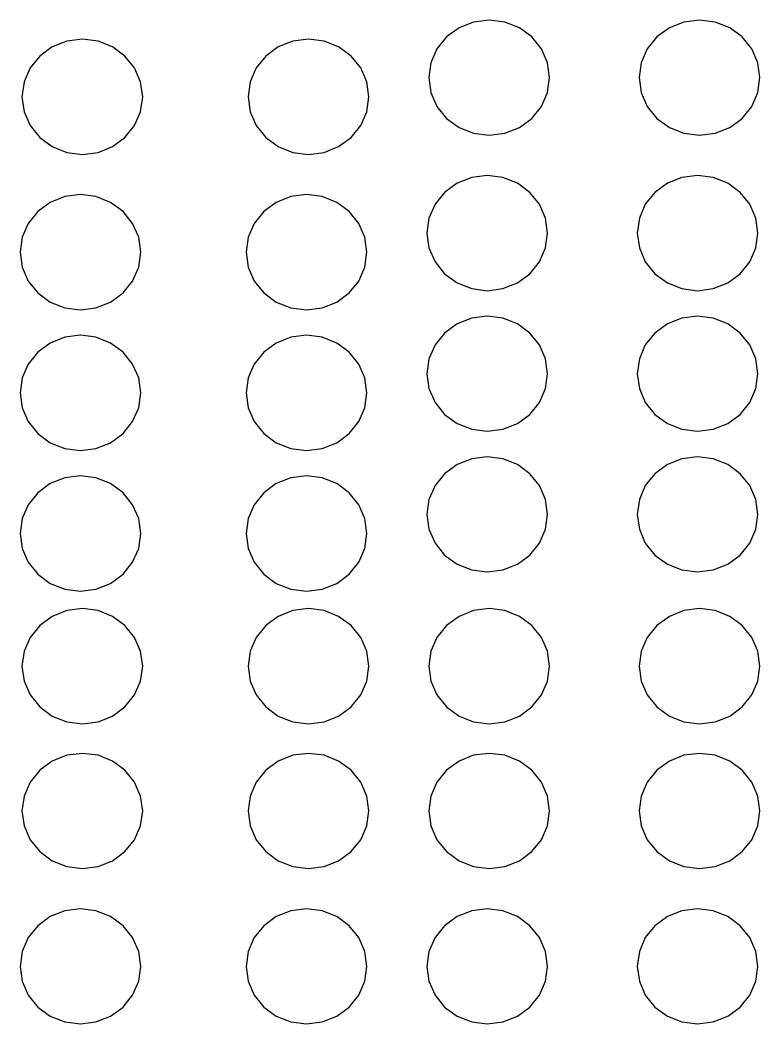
# Model space of a CAD drawing. Header units: inches. Extents: x 710 to 5347, y 114 to 2471.
# Drawn here: x 1069.9 to 1161.8, y 480.4 to 605.1 of the extents above; entities that cross this region are included whole.
import ezdxf

# ---------------------------------------------------------------- set-up
doc = ezdxf.new("R2010")
doc.units = ezdxf.units.IN
doc.header["$MEASUREMENT"] = 0
doc.layers.add('Edges', color=7, linetype='Continuous')

# ---------------------------------------------------------------- blocks, each defined once
blk = doc.blocks.new('fire alarm fr')
at = {"layer": 'Edges'}
for p, q in [((-1991.11, 791.13), (-1992.92, 790.42)), ((-1989.17, 791.38), (-1991.11, 791.13)), ((-1987.23, 791.13), (-1989.17, 791.38)), ((-1985.42, 790.42), (-1987.23, 791.13)), ((-1964.99, 791.13), (-1966.8, 790.42)), ((-1963.05, 791.38), (-1964.99, 791.13)), ((-1961.11, 791.13), (-1963.05, 791.38)), ((-1959.31, 790.42), (-1961.11, 791.13)), ((-1994.47, 789.28), (-1995.66, 787.8)), ((-1992.92, 790.42), (-1994.47, 789.28)), ((-1983.87, 789.28), (-1985.42, 790.42)), ((-1982.68, 787.8), (-1983.87, 789.28)), ((-1968.35, 789.28), (-1969.54, 787.8)), ((-1966.8, 790.42), (-1968.35, 789.28)), ((-1957.76, 789.28), (-1959.31, 790.42)), ((-1956.56, 787.8), (-1957.76, 789.28)), ((-2043.44, 788.05), (-2044.99, 786.91)), ((-2041.63, 788.76), (-2043.44, 788.05)), ((-2039.69, 789), (-2041.63, 788.76)), ((-2037.75, 788.76), (-2039.69, 789)), ((-2035.95, 788.05), (-2037.75, 788.76)), ((-2034.4, 786.91), (-2035.95, 788.05)), ((-2015.37, 788.05), (-2016.92, 786.91)), ((-2013.56, 788.76), (-2015.37, 788.05)), ((-2011.62, 789), (-2013.56, 788.76)), ((-2009.68, 788.76), (-2011.62, 789)), ((-2007.87, 788.05), (-2009.68, 788.76)), ((-2006.32, 786.91), (-2007.87, 788.05)), ((-2044.99, 786.91), (-2046.18, 785.43)), ((-2033.2, 785.43), (-2034.4, 786.91)), ((-2016.92, 786.91), (-2018.11, 785.43)), ((-2005.13, 785.43), (-2006.32, 786.91)), ((-1995.66, 787.8), (-1996.41, 786.08)), ((-1981.93, 786.08), (-1982.68, 787.8)), ((-1969.54, 787.8), (-1970.29, 786.08)), ((-1955.82, 786.08), (-1956.56, 787.8)), ((-1996.41, 786.08), (-1996.67, 784.23)), ((-1981.68, 784.23), (-1981.93, 786.08)), ((-1970.29, 786.08), (-1970.55, 784.23)), ((-1955.56, 784.23), (-1955.82, 786.08)), ((-2046.18, 785.43), (-2046.93, 783.7)), ((-2032.46, 783.7), (-2033.2, 785.43)), ((-2018.11, 785.43), (-2018.86, 783.7)), ((-2004.38, 783.7), (-2005.13, 785.43)), ((-2046.93, 783.7), (-2047.19, 781.85)), ((-2032.2, 781.85), (-2032.46, 783.7)), ((-2018.86, 783.7), (-2019.11, 781.85)), ((-2004.13, 781.85), (-2004.38, 783.7)), ((-1996.67, 784.23), (-1996.41, 782.38)), ((-1981.93, 782.38), (-1981.68, 784.23)), ((-1970.55, 784.23), (-1970.29, 782.38)), ((-1955.82, 782.38), (-1955.56, 784.23)), ((-2047.19, 781.85), (-2046.93, 780)), ((-2032.46, 780), (-2032.2, 781.85)), ((-2019.11, 781.85), (-2018.86, 780)), ((-2004.38, 780), (-2004.13, 781.85)), ((-1996.41, 782.38), (-1995.66, 780.65)), ((-1982.68, 780.65), (-1981.93, 782.38)), ((-1970.29, 782.38), (-1969.54, 780.65)), ((-1956.56, 780.65), (-1955.82, 782.38)), ((-1995.66, 780.65), (-1994.47, 779.17)), ((-1983.87, 779.17), (-1982.68, 780.65)), ((-1969.54, 780.65), (-1968.35, 779.17)), ((-1957.76, 779.17), (-1956.56, 780.65)), ((-2046.93, 780), (-2046.18, 778.28)), ((-2033.2, 778.28), (-2032.46, 780)), ((-2018.86, 780), (-2018.11, 778.28)), ((-2005.13, 778.28), (-2004.38, 780)), ((-2046.18, 778.28), (-2044.99, 776.8)), ((-2034.4, 776.8), (-2033.2, 778.28)), ((-2018.11, 778.28), (-2016.92, 776.8)), ((-2006.32, 776.8), (-2005.13, 778.28)), ((-1994.47, 779.17), (-1992.92, 778.04)), ((-1992.92, 778.04), (-1991.11, 777.32)), ((-1987.23, 777.32), (-1985.42, 778.04)), ((-1985.42, 778.04), (-1983.87, 779.17)), ((-1968.35, 779.17), (-1966.8, 778.04)), ((-1966.8, 778.04), (-1964.99, 777.32)), ((-1961.11, 777.32), (-1959.31, 778.04)), ((-1959.31, 778.04), (-1957.76, 779.17)), ((-2044.99, 776.8), (-2043.44, 775.66)), ((-2035.95, 775.66), (-2034.4, 776.8)), ((-2016.92, 776.8), (-2015.37, 775.66)), ((-2007.87, 775.66), (-2006.32, 776.8)), ((-1991.11, 777.32), (-1989.17, 777.08)), ((-1989.17, 777.08), (-1987.23, 777.32)), ((-1964.99, 777.32), (-1963.05, 777.08)), ((-1963.05, 777.08), (-1961.11, 777.32)), ((-2043.44, 775.66), (-2041.63, 774.95)), ((-2037.75, 774.95), (-2035.95, 775.66)), ((-2015.37, 775.66), (-2013.56, 774.95)), ((-2009.68, 774.95), (-2007.87, 775.66)), ((-2041.63, 774.95), (-2039.69, 774.7)), ((-2039.69, 774.7), (-2037.75, 774.95)), ((-2013.56, 774.95), (-2011.62, 774.7)), ((-2011.62, 774.7), (-2009.68, 774.95)), ((-1991.35, 771.83), (-1993.16, 771.12)), ((-1989.41, 772.07), (-1991.35, 771.83)), ((-1987.47, 771.83), (-1989.41, 772.07)), ((-1985.67, 771.12), (-1987.47, 771.83)), ((-1965.24, 771.83), (-1967.04, 771.12)), ((-1963.3, 772.07), (-1965.24, 771.83)), ((-1961.36, 771.83), (-1963.3, 772.07)), ((-1959.55, 771.12), (-1961.36, 771.83)), ((-1993.16, 771.12), (-1994.71, 769.98)), ((-1984.11, 769.98), (-1985.67, 771.12)), ((-1967.04, 771.12), (-1968.59, 769.98)), ((-1958, 769.98), (-1959.55, 771.12)), ((-2041.88, 769.46), (-2043.68, 768.74)), ((-2039.94, 769.7), (-2041.88, 769.46)), ((-2038, 769.46), (-2039.94, 769.7)), ((-2036.19, 768.74), (-2038, 769.46)), ((-2013.8, 769.46), (-2015.61, 768.74)), ((-2011.86, 769.7), (-2013.8, 769.46)), ((-2009.92, 769.46), (-2011.86, 769.7)), ((-2008.11, 768.74), (-2009.92, 769.46)), ((-1994.71, 769.98), (-1995.9, 768.5)), ((-1982.92, 768.5), (-1984.11, 769.98)), ((-1968.59, 769.98), (-1969.79, 768.5)), ((-1956.81, 768.5), (-1958, 769.98)), ((-2043.68, 768.74), (-2045.23, 767.6)), ((-2034.64, 767.6), (-2036.19, 768.74)), ((-2015.61, 768.74), (-2017.16, 767.6)), ((-2006.56, 767.6), (-2008.11, 768.74)), ((-1995.9, 768.5), (-1996.65, 766.77)), ((-1982.17, 766.77), (-1982.92, 768.5)), ((-1969.79, 768.5), (-1970.53, 766.77)), ((-1956.06, 766.77), (-1956.81, 768.5)), ((-2045.23, 767.6), (-2046.43, 766.12)), ((-2033.45, 766.12), (-2034.64, 767.6)), ((-2017.16, 767.6), (-2018.35, 766.12)), ((-2005.37, 766.12), (-2006.56, 767.6)), ((-2046.43, 766.12), (-2047.17, 764.4)), ((-2032.7, 764.4), (-2033.45, 766.12)), ((-2018.35, 766.12), (-2019.1, 764.4)), ((-2004.62, 764.4), (-2005.37, 766.12)), ((-1996.65, 766.77), (-1996.91, 764.92)), ((-1981.92, 764.92), (-1982.17, 766.77)), ((-1970.53, 766.77), (-1970.79, 764.92)), ((-1955.8, 764.92), (-1956.06, 766.77)), ((-2047.17, 764.4), (-2047.43, 762.55)), ((-2032.44, 762.55), (-2032.7, 764.4)), ((-2019.1, 764.4), (-2019.36, 762.55)), ((-2004.37, 762.55), (-2004.62, 764.4)), ((-1996.91, 764.92), (-1996.65, 763.07)), ((-1982.17, 763.07), (-1981.92, 764.92)), ((-1970.79, 764.92), (-1970.53, 763.07)), ((-1956.06, 763.07), (-1955.8, 764.92)), ((-1996.65, 763.07), (-1995.9, 761.35)), ((-1982.92, 761.35), (-1982.17, 763.07)), ((-1970.53, 763.07), (-1969.79, 761.35)), ((-1956.81, 761.35), (-1956.06, 763.07)), ((-2047.43, 762.55), (-2047.17, 760.7)), ((-2032.7, 760.7), (-2032.44, 762.55)), ((-2019.36, 762.55), (-2019.1, 760.7)), ((-2004.62, 760.7), (-2004.37, 762.55)), ((-2047.17, 760.7), (-2046.43, 758.97)), ((-2033.45, 758.97), (-2032.7, 760.7)), ((-2019.1, 760.7), (-2018.35, 758.97)), ((-2005.37, 758.97), (-2004.62, 760.7)), ((-1995.9, 761.35), (-1994.71, 759.87)), ((-1984.11, 759.87), (-1982.92, 761.35)), ((-1969.79, 761.35), (-1968.59, 759.87)), ((-1958, 759.87), (-1956.81, 761.35)), ((-1994.71, 759.87), (-1993.16, 758.73)), ((-1985.67, 758.73), (-1984.11, 759.87)), ((-1968.59, 759.87), (-1967.04, 758.73)), ((-1959.55, 758.73), (-1958, 759.87)), ((-2046.43, 758.97), (-2045.23, 757.49)), ((-2034.64, 757.49), (-2033.45, 758.97)), ((-2018.35, 758.97), (-2017.16, 757.49)), ((-2006.56, 757.49), (-2005.37, 758.97)), ((-1993.16, 758.73), (-1991.35, 758.02)), ((-1987.47, 758.02), (-1985.67, 758.73)), ((-1967.04, 758.73), (-1965.24, 758.02)), ((-1961.36, 758.02), (-1959.55, 758.73)), ((-2045.23, 757.49), (-2043.68, 756.36)), ((-2036.19, 756.36), (-2034.64, 757.49)), ((-2017.16, 757.49), (-2015.61, 756.36)), ((-2008.11, 756.36), (-2006.56, 757.49)), ((-1991.35, 758.02), (-1989.41, 757.77)), ((-1989.41, 757.77), (-1987.47, 758.02)), ((-1965.24, 758.02), (-1963.3, 757.77)), ((-1963.3, 757.77), (-1961.36, 758.02)), ((-2043.68, 756.36), (-2041.88, 755.64)), ((-2041.88, 755.64), (-2039.94, 755.4)), ((-2039.94, 755.4), (-2038, 755.64)), ((-2038, 755.64), (-2036.19, 756.36)), ((-2015.61, 756.36), (-2013.8, 755.64)), ((-2013.8, 755.64), (-2011.86, 755.4)), ((-2011.86, 755.4), (-2009.92, 755.64)), ((-2009.92, 755.64), (-2008.11, 756.36)), ((-1991.35, 754.36), (-1993.16, 753.65)), ((-1989.41, 754.6), (-1991.35, 754.36)), ((-1987.47, 754.36), (-1989.41, 754.6)), ((-1985.67, 753.65), (-1987.47, 754.36)), ((-1965.24, 754.36), (-1967.04, 753.65)), ((-1963.3, 754.6), (-1965.24, 754.36)), ((-1961.36, 754.36), (-1963.3, 754.6)), ((-1959.55, 753.65), (-1961.36, 754.36)), ((-1993.16, 753.65), (-1994.71, 752.51)), ((-1984.11, 752.51), (-1985.67, 753.65)), ((-1967.04, 753.65), (-1968.59, 752.51)), ((-1958, 752.51), (-1959.55, 753.65)), ((-2041.88, 751.99), (-2043.68, 751.27)), ((-2039.94, 752.23), (-2041.88, 751.99)), ((-2038, 751.99), (-2039.94, 752.23)), ((-2036.19, 751.27), (-2038, 751.99)), ((-2013.8, 751.99), (-2015.61, 751.27)), ((-2011.86, 752.23), (-2013.8, 751.99)), ((-2009.92, 751.99), (-2011.86, 752.23)), ((-2008.11, 751.27), (-2009.92, 751.99)), ((-1994.71, 752.51), (-1995.9, 751.03)), ((-1982.92, 751.03), (-1984.11, 752.51)), ((-1968.59, 752.51), (-1969.79, 751.03)), ((-1956.81, 751.03), (-1958, 752.51)), ((-2043.68, 751.27), (-2045.23, 750.14)), ((-2034.64, 750.14), (-2036.19, 751.27)), ((-2015.61, 751.27), (-2017.16, 750.14)), ((-2006.56, 750.14), (-2008.11, 751.27)), ((-1995.9, 751.03), (-1996.65, 749.31)), ((-1982.17, 749.31), (-1982.92, 751.03)), ((-1969.79, 751.03), (-1970.53, 749.31)), ((-1956.06, 749.31), (-1956.81, 751.03)), ((-2045.23, 750.14), (-2046.43, 748.66)), ((-2033.45, 748.66), (-2034.64, 750.14)), ((-2017.16, 750.14), (-2018.35, 748.66)), ((-2005.37, 748.66), (-2006.56, 750.14)), ((-2046.43, 748.66), (-2047.17, 746.93)), ((-2032.7, 746.93), (-2033.45, 748.66)), ((-2018.35, 748.66), (-2019.1, 746.93)), ((-2004.62, 746.93), (-2005.37, 748.66)), ((-1996.65, 749.31), (-1996.91, 747.45)), ((-1981.92, 747.45), (-1982.17, 749.31)), ((-1970.53, 749.31), (-1970.79, 747.45)), ((-1955.8, 747.45), (-1956.06, 749.31)), ((-2047.17, 746.93), (-2047.43, 745.08)), ((-2032.44, 745.08), (-2032.7, 746.93)), ((-2019.1, 746.93), (-2019.36, 745.08)), ((-2004.37, 745.08), (-2004.62, 746.93)), ((-1996.91, 747.45), (-1996.65, 745.6)), ((-1982.17, 745.6), (-1981.92, 747.45)), ((-1970.79, 747.45), (-1970.53, 745.6)), ((-1956.06, 745.6), (-1955.8, 747.45)), ((-1996.65, 745.6), (-1995.9, 743.88)), ((-1982.92, 743.88), (-1982.17, 745.6)), ((-1970.53, 745.6), (-1969.79, 743.88)), ((-1956.81, 743.88), (-1956.06, 745.6)), ((-2047.43, 745.08), (-2047.17, 743.23)), ((-2032.7, 743.23), (-2032.44, 745.08)), ((-2019.36, 745.08), (-2019.1, 743.23)), ((-2004.62, 743.23), (-2004.37, 745.08)), ((-2047.17, 743.23), (-2046.43, 741.51)), ((-2033.45, 741.51), (-2032.7, 743.23)), ((-2019.1, 743.23), (-2018.35, 741.51)), ((-2005.37, 741.51), (-2004.62, 743.23)), ((-1995.9, 743.88), (-1994.71, 742.4)), ((-1984.11, 742.4), (-1982.92, 743.88)), ((-1969.79, 743.88), (-1968.59, 742.4)), ((-1958, 742.4), (-1956.81, 743.88)), ((-1994.71, 742.4), (-1993.16, 741.26)), ((-1985.67, 741.26), (-1984.11, 742.4)), ((-1968.59, 742.4), (-1967.04, 741.26)), ((-1959.55, 741.26), (-1958, 742.4)), ((-2046.43, 741.51), (-2045.23, 740.02)), ((-2034.64, 740.02), (-2033.45, 741.51)), ((-2018.35, 741.51), (-2017.16, 740.02)), ((-2006.56, 740.02), (-2005.37, 741.51)), ((-1993.16, 741.26), (-1991.35, 740.55)), ((-1987.47, 740.55), (-1985.67, 741.26)), ((-1967.04, 741.26), (-1965.24, 740.55)), ((-1961.36, 740.55), (-1959.55, 741.26)), ((-2045.23, 740.02), (-2043.68, 738.89)), ((-2036.19, 738.89), (-2034.64, 740.02)), ((-2017.16, 740.02), (-2015.61, 738.89)), ((-2008.11, 738.89), (-2006.56, 740.02)), ((-1991.35, 740.55), (-1989.41, 740.31)), ((-1989.41, 740.31), (-1987.47, 740.55)), ((-1965.24, 740.55), (-1963.3, 740.31)), ((-1963.3, 740.31), (-1961.36, 740.55)), ((-2043.68, 738.89), (-2041.88, 738.17)), ((-2041.88, 738.17), (-2039.94, 737.93)), ((-2039.94, 737.93), (-2038, 738.17)), ((-2038, 738.17), (-2036.19, 738.89)), ((-2015.61, 738.89), (-2013.8, 738.17)), ((-2013.8, 738.17), (-2011.86, 737.93)), ((-2011.86, 737.93), (-2009.92, 738.17)), ((-2009.92, 738.17), (-2008.11, 738.89)), ((-1991.35, 736.89), (-1993.16, 736.18)), ((-1989.41, 737.14), (-1991.35, 736.89)), ((-1987.47, 736.89), (-1989.41, 737.14)), ((-1985.67, 736.18), (-1987.47, 736.89)), ((-1965.24, 736.89), (-1967.04, 736.18)), ((-1963.3, 737.14), (-1965.24, 736.89)), ((-1961.36, 736.89), (-1963.3, 737.14)), ((-1959.55, 736.18), (-1961.36, 736.89)), ((-1993.16, 736.18), (-1994.71, 735.04)), ((-1984.11, 735.04), (-1985.67, 736.18)), ((-1967.04, 736.18), (-1968.59, 735.04)), ((-1958, 735.04), (-1959.55, 736.18)), ((-2041.88, 734.52), (-2043.68, 733.8)), ((-2039.94, 734.76), (-2041.88, 734.52)), ((-2038, 734.52), (-2039.94, 734.76)), ((-2036.19, 733.8), (-2038, 734.52)), ((-2013.8, 734.52), (-2015.61, 733.8)), ((-2011.86, 734.76), (-2013.8, 734.52)), ((-2009.92, 734.52), (-2011.86, 734.76)), ((-2008.11, 733.8), (-2009.92, 734.52)), ((-1994.71, 735.04), (-1995.9, 733.56)), ((-1982.92, 733.56), (-1984.11, 735.04)), ((-1968.59, 735.04), (-1969.79, 733.56)), ((-1956.81, 733.56), (-1958, 735.04)), ((-2043.68, 733.8), (-2045.23, 732.67)), ((-2034.64, 732.67), (-2036.19, 733.8)), ((-2015.61, 733.8), (-2017.16, 732.67)), ((-2006.56, 732.67), (-2008.11, 733.8)), ((-1995.9, 733.56), (-1996.65, 731.84)), ((-1982.17, 731.84), (-1982.92, 733.56)), ((-1969.79, 733.56), (-1970.53, 731.84)), ((-1956.06, 731.84), (-1956.81, 733.56)), ((-2045.23, 732.67), (-2046.43, 731.19)), ((-2033.45, 731.19), (-2034.64, 732.67)), ((-2017.16, 732.67), (-2018.35, 731.19)), ((-2005.37, 731.19), (-2006.56, 732.67)), ((-2046.43, 731.19), (-2047.17, 729.46)), ((-2032.7, 729.46), (-2033.45, 731.19)), ((-2018.35, 731.19), (-2019.1, 729.46)), ((-2004.62, 729.46), (-2005.37, 731.19)), ((-1996.65, 731.84), (-1996.91, 729.99)), ((-1981.92, 729.99), (-1982.17, 731.84)), ((-1970.53, 731.84), (-1970.79, 729.99)), ((-1955.8, 729.99), (-1956.06, 731.84)), ((-2047.17, 729.46), (-2047.43, 727.61)), ((-2032.44, 727.61), (-2032.7, 729.46)), ((-2019.1, 729.46), (-2019.36, 727.61)), ((-2004.37, 727.61), (-2004.62, 729.46)), ((-1996.91, 729.99), (-1996.65, 728.14)), ((-1982.17, 728.14), (-1981.92, 729.99)), ((-1970.79, 729.99), (-1970.53, 728.14)), ((-1956.06, 728.14), (-1955.8, 729.99)), ((-1996.65, 728.14), (-1995.9, 726.41)), ((-1982.92, 726.41), (-1982.17, 728.14)), ((-1970.53, 728.14), (-1969.79, 726.41)), ((-1956.81, 726.41), (-1956.06, 728.14)), ((-2047.43, 727.61), (-2047.17, 725.76)), ((-2032.7, 725.76), (-2032.44, 727.61)), ((-2019.36, 727.61), (-2019.1, 725.76)), ((-2004.62, 725.76), (-2004.37, 727.61)), ((-2047.17, 725.76), (-2046.43, 724.04)), ((-2033.45, 724.04), (-2032.7, 725.76)), ((-2019.1, 725.76), (-2018.35, 724.04)), ((-2005.37, 724.04), (-2004.62, 725.76)), ((-1995.9, 726.41), (-1994.71, 724.93)), ((-1984.11, 724.93), (-1982.92, 726.41)), ((-1969.79, 726.41), (-1968.59, 724.93)), ((-1958, 724.93), (-1956.81, 726.41)), ((-1994.71, 724.93), (-1993.16, 723.79)), ((-1985.67, 723.79), (-1984.11, 724.93)), ((-1968.59, 724.93), (-1967.04, 723.79)), ((-1959.55, 723.79), (-1958, 724.93)), ((-2046.43, 724.04), (-2045.23, 722.56)), ((-2034.64, 722.56), (-2033.45, 724.04)), ((-2018.35, 724.04), (-2017.16, 722.56)), ((-2006.56, 722.56), (-2005.37, 724.04)), ((-1993.16, 723.79), (-1991.35, 723.08)), ((-1987.47, 723.08), (-1985.67, 723.79)), ((-1967.04, 723.79), (-1965.24, 723.08)), ((-1961.36, 723.08), (-1959.55, 723.79)), ((-2045.23, 722.56), (-2043.68, 721.42)), ((-2036.19, 721.42), (-2034.64, 722.56)), ((-2017.16, 722.56), (-2015.61, 721.42)), ((-2008.11, 721.42), (-2006.56, 722.56)), ((-1991.35, 723.08), (-1989.41, 722.84)), ((-1989.41, 722.84), (-1987.47, 723.08)), ((-1965.24, 723.08), (-1963.3, 722.84)), ((-1963.3, 722.84), (-1961.36, 723.08)), ((-2043.68, 721.42), (-2041.88, 720.71)), ((-2041.88, 720.71), (-2039.94, 720.46)), ((-2039.94, 720.46), (-2038, 720.71)), ((-2038, 720.71), (-2036.19, 721.42)), ((-2015.61, 721.42), (-2013.8, 720.71)), ((-2013.8, 720.71), (-2011.86, 720.46)), ((-2011.86, 720.46), (-2009.92, 720.71)), ((-2009.92, 720.71), (-2008.11, 721.42)), ((-2039.69, 718.28), (-2041.63, 718.04)), ((-2037.75, 718.04), (-2039.69, 718.28)), ((-2011.62, 718.28), (-2013.56, 718.04)), ((-2009.68, 718.04), (-2011.62, 718.28)), ((-1989.17, 718.28), (-1991.11, 718.04)), ((-1987.23, 718.04), (-1989.17, 718.28)), ((-1963.05, 718.28), (-1964.99, 718.04)), ((-1961.11, 718.04), (-1963.05, 718.28)), ((-2043.44, 717.32), (-2044.99, 716.19)), ((-2041.63, 718.04), (-2043.44, 717.32)), ((-2035.95, 717.32), (-2037.75, 718.04)), ((-2034.4, 716.19), (-2035.95, 717.32)), ((-2015.37, 717.32), (-2016.92, 716.19)), ((-2013.56, 718.04), (-2015.37, 717.32)), ((-2007.87, 717.32), (-2009.68, 718.04)), ((-2006.32, 716.19), (-2007.87, 717.32)), ((-1992.92, 717.32), (-1994.47, 716.19)), ((-1991.11, 718.04), (-1992.92, 717.32)), ((-1985.42, 717.32), (-1987.23, 718.04)), ((-1983.87, 716.19), (-1985.42, 717.32)), ((-1966.8, 717.32), (-1968.35, 716.19)), ((-1964.99, 718.04), (-1966.8, 717.32)), ((-1959.31, 717.32), (-1961.11, 718.04)), ((-1957.76, 716.19), (-1959.31, 717.32)), ((-2044.99, 716.19), (-2046.18, 714.71)), ((-2033.2, 714.71), (-2034.4, 716.19)), ((-2016.92, 716.19), (-2018.11, 714.71)), ((-2005.13, 714.71), (-2006.32, 716.19)), ((-1994.47, 716.19), (-1995.66, 714.71)), ((-1982.68, 714.71), (-1983.87, 716.19)), ((-1968.35, 716.19), (-1969.54, 714.71)), ((-1956.56, 714.71), (-1957.76, 716.19)), ((-2046.18, 714.71), (-2046.93, 712.98)), ((-2032.46, 712.98), (-2033.2, 714.71)), ((-2018.11, 714.71), (-2018.86, 712.98)), ((-2004.38, 712.98), (-2005.13, 714.71)), ((-1995.66, 714.71), (-1996.41, 712.98)), ((-1981.93, 712.98), (-1982.68, 714.71)), ((-1969.54, 714.71), (-1970.29, 712.98)), ((-1955.82, 712.98), (-1956.56, 714.71)), ((-2046.93, 712.98), (-2047.19, 711.13)), ((-2032.2, 711.13), (-2032.46, 712.98)), ((-2018.86, 712.98), (-2019.11, 711.13)), ((-2004.13, 711.13), (-2004.38, 712.98)), ((-1996.41, 712.98), (-1996.67, 711.13)), ((-1981.68, 711.13), (-1981.93, 712.98)), ((-1970.29, 712.98), (-1970.55, 711.13)), ((-1955.56, 711.13), (-1955.82, 712.98)), ((-2047.19, 711.13), (-2046.93, 709.28)), ((-2032.46, 709.28), (-2032.2, 711.13)), ((-2019.11, 711.13), (-2018.86, 709.28)), ((-2004.38, 709.28), (-2004.13, 711.13)), ((-1996.67, 711.13), (-1996.41, 709.28)), ((-1981.93, 709.28), (-1981.68, 711.13)), ((-1970.55, 711.13), (-1970.29, 709.28)), ((-1955.82, 709.28), (-1955.56, 711.13)), ((-2046.93, 709.28), (-2046.18, 707.56)), ((-2033.2, 707.56), (-2032.46, 709.28)), ((-2018.86, 709.28), (-2018.11, 707.56)), ((-2005.13, 707.56), (-2004.38, 709.28)), ((-1996.41, 709.28), (-1995.66, 707.56)), ((-1982.68, 707.56), (-1981.93, 709.28)), ((-1970.29, 709.28), (-1969.54, 707.56)), ((-1956.56, 707.56), (-1955.82, 709.28)), ((-2046.18, 707.56), (-2044.99, 706.08)), ((-2034.4, 706.08), (-2033.2, 707.56)), ((-2018.11, 707.56), (-2016.92, 706.08)), ((-2006.32, 706.08), (-2005.13, 707.56)), ((-1995.66, 707.56), (-1994.47, 706.08)), ((-1983.87, 706.08), (-1982.68, 707.56)), ((-1969.54, 707.56), (-1968.35, 706.08)), ((-1957.76, 706.08), (-1956.56, 707.56)), ((-2044.99, 706.08), (-2043.44, 704.94)), ((-2035.95, 704.94), (-2034.4, 706.08)), ((-2016.92, 706.08), (-2015.37, 704.94)), ((-2007.87, 704.94), (-2006.32, 706.08)), ((-1994.47, 706.08), (-1992.92, 704.94)), ((-1985.42, 704.94), (-1983.87, 706.08)), ((-1968.35, 706.08), (-1966.8, 704.94)), ((-1959.31, 704.94), (-1957.76, 706.08)), ((-2043.44, 704.94), (-2041.63, 704.23)), ((-2037.75, 704.23), (-2035.95, 704.94)), ((-2015.37, 704.94), (-2013.56, 704.23)), ((-2009.68, 704.23), (-2007.87, 704.94)), ((-1992.92, 704.94), (-1991.11, 704.23)), ((-1987.23, 704.23), (-1985.42, 704.94)), ((-1966.8, 704.94), (-1964.99, 704.23)), ((-1961.11, 704.23), (-1959.31, 704.94)), ((-2041.63, 704.23), (-2039.69, 703.98)), ((-2039.69, 703.98), (-2037.75, 704.23)), ((-2013.56, 704.23), (-2011.62, 703.98)), ((-2011.62, 703.98), (-2009.68, 704.23)), ((-1991.11, 704.23), (-1989.17, 703.98)), ((-1989.17, 703.98), (-1987.23, 704.23)), ((-1964.99, 704.23), (-1963.05, 703.98)), ((-1963.05, 703.98), (-1961.11, 704.23)), ((-2041.63, 700.06), (-2043.44, 699.35)), ((-2039.69, 700.3), (-2041.63, 700.06)), ((-2037.75, 700.06), (-2039.69, 700.3)), ((-2035.95, 699.35), (-2037.75, 700.06)), ((-2013.56, 700.06), (-2015.37, 699.35)), ((-2011.62, 700.3), (-2013.56, 700.06)), ((-2009.68, 700.06), (-2011.62, 700.3)), ((-2007.87, 699.35), (-2009.68, 700.06)), ((-1991.11, 700.06), (-1992.92, 699.35)), ((-1989.17, 700.3), (-1991.11, 700.06)), ((-1987.23, 700.06), (-1989.17, 700.3)), ((-1985.42, 699.35), (-1987.23, 700.06)), ((-1964.99, 700.06), (-1966.8, 699.35)), ((-1963.05, 700.3), (-1964.99, 700.06)), ((-1961.11, 700.06), (-1963.05, 700.3)), ((-1959.31, 699.35), (-1961.11, 700.06)), ((-2044.99, 698.21), (-2046.18, 696.73)), ((-2043.44, 699.35), (-2044.99, 698.21)), ((-2034.4, 698.21), (-2035.95, 699.35)), ((-2033.2, 696.73), (-2034.4, 698.21)), ((-2016.92, 698.21), (-2018.11, 696.73)), ((-2015.37, 699.35), (-2016.92, 698.21)), ((-2006.32, 698.21), (-2007.87, 699.35)), ((-2005.13, 696.73), (-2006.32, 698.21)), ((-1994.47, 698.21), (-1995.66, 696.73)), ((-1992.92, 699.35), (-1994.47, 698.21)), ((-1983.87, 698.21), (-1985.42, 699.35)), ((-1982.68, 696.73), (-1983.87, 698.21)), ((-1968.35, 698.21), (-1969.54, 696.73)), ((-1966.8, 699.35), (-1968.35, 698.21)), ((-1957.76, 698.21), (-1959.31, 699.35)), ((-1956.56, 696.73), (-1957.76, 698.21)), ((-2046.18, 696.73), (-2046.93, 695)), ((-2032.46, 695), (-2033.2, 696.73)), ((-2018.11, 696.73), (-2018.86, 695)), ((-2004.38, 695), (-2005.13, 696.73)), ((-1995.66, 696.73), (-1996.41, 695)), ((-1981.93, 695), (-1982.68, 696.73)), ((-1969.54, 696.73), (-1970.29, 695)), ((-1955.82, 695), (-1956.56, 696.73)), ((-2046.93, 695), (-2047.19, 693.15)), ((-2032.2, 693.15), (-2032.46, 695)), ((-2018.86, 695), (-2019.11, 693.15)), ((-2004.13, 693.15), (-2004.38, 695)), ((-1996.41, 695), (-1996.67, 693.15)), ((-1981.68, 693.15), (-1981.93, 695)), ((-1970.29, 695), (-1970.55, 693.15)), ((-1955.56, 693.15), (-1955.82, 695)), ((-2047.19, 693.15), (-2046.93, 691.3)), ((-2032.46, 691.3), (-2032.2, 693.15)), ((-2019.11, 693.15), (-2018.86, 691.3)), ((-2004.38, 691.3), (-2004.13, 693.15)), ((-1996.67, 693.15), (-1996.41, 691.3)), ((-1981.93, 691.3), (-1981.68, 693.15)), ((-1970.55, 693.15), (-1970.29, 691.3)), ((-1955.82, 691.3), (-1955.56, 693.15)), ((-2046.93, 691.3), (-2046.18, 689.58)), ((-2033.2, 689.58), (-2032.46, 691.3)), ((-2018.86, 691.3), (-2018.11, 689.58)), ((-2005.13, 689.58), (-2004.38, 691.3)), ((-1996.41, 691.3), (-1995.66, 689.58)), ((-1982.68, 689.58), (-1981.93, 691.3)), ((-1970.29, 691.3), (-1969.54, 689.58)), ((-1956.56, 689.58), (-1955.82, 691.3)), ((-2046.18, 689.58), (-2044.99, 688.1)), ((-2034.4, 688.1), (-2033.2, 689.58)), ((-2018.11, 689.58), (-2016.92, 688.1)), ((-2006.32, 688.1), (-2005.13, 689.58)), ((-1995.66, 689.58), (-1994.47, 688.1)), ((-1983.87, 688.1), (-1982.68, 689.58)), ((-1969.54, 689.58), (-1968.35, 688.1)), ((-1957.76, 688.1), (-1956.56, 689.58)), ((-2044.99, 688.1), (-2043.44, 686.96)), ((-2035.95, 686.96), (-2034.4, 688.1)), ((-2016.92, 688.1), (-2015.37, 686.96)), ((-2007.87, 686.96), (-2006.32, 688.1)), ((-1994.47, 688.1), (-1992.92, 686.96)), ((-1985.42, 686.96), (-1983.87, 688.1)), ((-1968.35, 688.1), (-1966.8, 686.96)), ((-1959.31, 686.96), (-1957.76, 688.1)), ((-2043.44, 686.96), (-2041.63, 686.25)), ((-2041.63, 686.25), (-2039.69, 686)), ((-2039.69, 686), (-2037.75, 686.25)), ((-2037.75, 686.25), (-2035.95, 686.96)), ((-2015.37, 686.96), (-2013.56, 686.25)), ((-2013.56, 686.25), (-2011.62, 686)), ((-2011.62, 686), (-2009.68, 686.25)), ((-2009.68, 686.25), (-2007.87, 686.96)), ((-1992.92, 686.96), (-1991.11, 686.25)), ((-1991.11, 686.25), (-1989.17, 686)), ((-1989.17, 686), (-1987.23, 686.25)), ((-1987.23, 686.25), (-1985.42, 686.96)), ((-1966.8, 686.96), (-1964.99, 686.25)), ((-1964.99, 686.25), (-1963.05, 686)), ((-1963.05, 686), (-1961.11, 686.25)), ((-1961.11, 686.25), (-1959.31, 686.96)), ((-2041.88, 680.75), (-2043.68, 680.04)), ((-2039.94, 681), (-2041.88, 680.75)), ((-2038, 680.75), (-2039.94, 681)), ((-2036.19, 680.04), (-2038, 680.75)), ((-2013.8, 680.75), (-2015.61, 680.04)), ((-2011.86, 681), (-2013.8, 680.75)), ((-2009.92, 680.75), (-2011.86, 681)), ((-2008.11, 680.04), (-2009.92, 680.75)), ((-1991.35, 680.75), (-1993.16, 680.04)), ((-1989.41, 681), (-1991.35, 680.75)), ((-1987.47, 680.75), (-1989.41, 681)), ((-1985.67, 680.04), (-1987.47, 680.75)), ((-1965.24, 680.75), (-1967.04, 680.04)), ((-1963.3, 681), (-1965.24, 680.75)), ((-1961.36, 680.75), (-1963.3, 681)), ((-1959.55, 680.04), (-1961.36, 680.75)), ((-2043.68, 680.04), (-2045.23, 678.9)), ((-2034.64, 678.9), (-2036.19, 680.04)), ((-2015.61, 680.04), (-2017.16, 678.9)), ((-2006.56, 678.9), (-2008.11, 680.04)), ((-1993.16, 680.04), (-1994.71, 678.9)), ((-1984.11, 678.9), (-1985.67, 680.04)), ((-1967.04, 680.04), (-1968.59, 678.9)), ((-1958, 678.9), (-1959.55, 680.04)), ((-2045.23, 678.9), (-2046.43, 677.42)), ((-2033.45, 677.42), (-2034.64, 678.9)), ((-2017.16, 678.9), (-2018.35, 677.42)), ((-2005.37, 677.42), (-2006.56, 678.9)), ((-1994.71, 678.9), (-1995.9, 677.42)), ((-1982.92, 677.42), (-1984.11, 678.9)), ((-1968.59, 678.9), (-1969.79, 677.42)), ((-1956.81, 677.42), (-1958, 678.9)), ((-2046.43, 677.42), (-2047.17, 675.7)), ((-2032.7, 675.7), (-2033.45, 677.42)), ((-2018.35, 677.42), (-2019.1, 675.7)), ((-2004.62, 675.7), (-2005.37, 677.42)), ((-1995.9, 677.42), (-1996.65, 675.7)), ((-1982.17, 675.7), (-1982.92, 677.42)), ((-1969.79, 677.42), (-1970.53, 675.7)), ((-1956.06, 675.7), (-1956.81, 677.42)), ((-2047.17, 675.7), (-2047.43, 673.85)), ((-2032.44, 673.85), (-2032.7, 675.7)), ((-2019.1, 675.7), (-2019.36, 673.85)), ((-2004.37, 673.85), (-2004.62, 675.7)), ((-1996.65, 675.7), (-1996.91, 673.85)), ((-1981.92, 673.85), (-1982.17, 675.7)), ((-1970.53, 675.7), (-1970.79, 673.85)), ((-1955.8, 673.85), (-1956.06, 675.7)), ((-2047.43, 673.85), (-2047.17, 672)), ((-2032.7, 672), (-2032.44, 673.85)), ((-2019.36, 673.85), (-2019.1, 672)), ((-2004.62, 672), (-2004.37, 673.85)), ((-1996.91, 673.85), (-1996.65, 672)), ((-1982.17, 672), (-1981.92, 673.85)), ((-1970.79, 673.85), (-1970.53, 672)), ((-1956.06, 672), (-1955.8, 673.85)), ((-2047.17, 672), (-2046.43, 670.27)), ((-2033.45, 670.27), (-2032.7, 672)), ((-2019.1, 672), (-2018.35, 670.27)), ((-2005.37, 670.27), (-2004.62, 672)), ((-1996.65, 672), (-1995.9, 670.27)), ((-1982.92, 670.27), (-1982.17, 672)), ((-1970.53, 672), (-1969.79, 670.27)), ((-1956.81, 670.27), (-1956.06, 672)), ((-2046.43, 670.27), (-2045.23, 668.79)), ((-2034.64, 668.79), (-2033.45, 670.27)), ((-2018.35, 670.27), (-2017.16, 668.79)), ((-2006.56, 668.79), (-2005.37, 670.27)), ((-1995.9, 670.27), (-1994.71, 668.79)), ((-1984.11, 668.79), (-1982.92, 670.27)), ((-1969.79, 670.27), (-1968.59, 668.79)), ((-1958, 668.79), (-1956.81, 670.27)), ((-2045.23, 668.79), (-2043.68, 667.66)), ((-2036.19, 667.66), (-2034.64, 668.79)), ((-2017.16, 668.79), (-2015.61, 667.66)), ((-2008.11, 667.66), (-2006.56, 668.79)), ((-1994.71, 668.79), (-1993.16, 667.66)), ((-1985.67, 667.66), (-1984.11, 668.79)), ((-1968.59, 668.79), (-1967.04, 667.66)), ((-1959.55, 667.66), (-1958, 668.79)), ((-2043.68, 667.66), (-2041.88, 666.94)), ((-2038, 666.94), (-2036.19, 667.66)), ((-2015.61, 667.66), (-2013.8, 666.94)), ((-2009.92, 666.94), (-2008.11, 667.66)), ((-1993.16, 667.66), (-1991.35, 666.94)), ((-1987.47, 666.94), (-1985.67, 667.66)), ((-1967.04, 667.66), (-1965.24, 666.94)), ((-1961.36, 666.94), (-1959.55, 667.66)), ((-2041.88, 666.94), (-2039.94, 666.7)), ((-2039.94, 666.7), (-2038, 666.94)), ((-2013.8, 666.94), (-2011.86, 666.7)), ((-2011.86, 666.7), (-2009.92, 666.94)), ((-1991.35, 666.94), (-1989.41, 666.7)), ((-1989.41, 666.7), (-1987.47, 666.94)), ((-1965.24, 666.94), (-1963.3, 666.7)), ((-1963.3, 666.7), (-1961.36, 666.94))]:
    blk.add_line(p, q, dxfattribs=at)

msp = doc.modelspace()

# ---------------------------------------------------------------- block references
msp.add_blockref('fire alarm fr', (3117.35, -186.28))

doc.saveas('drawing.dxf')
